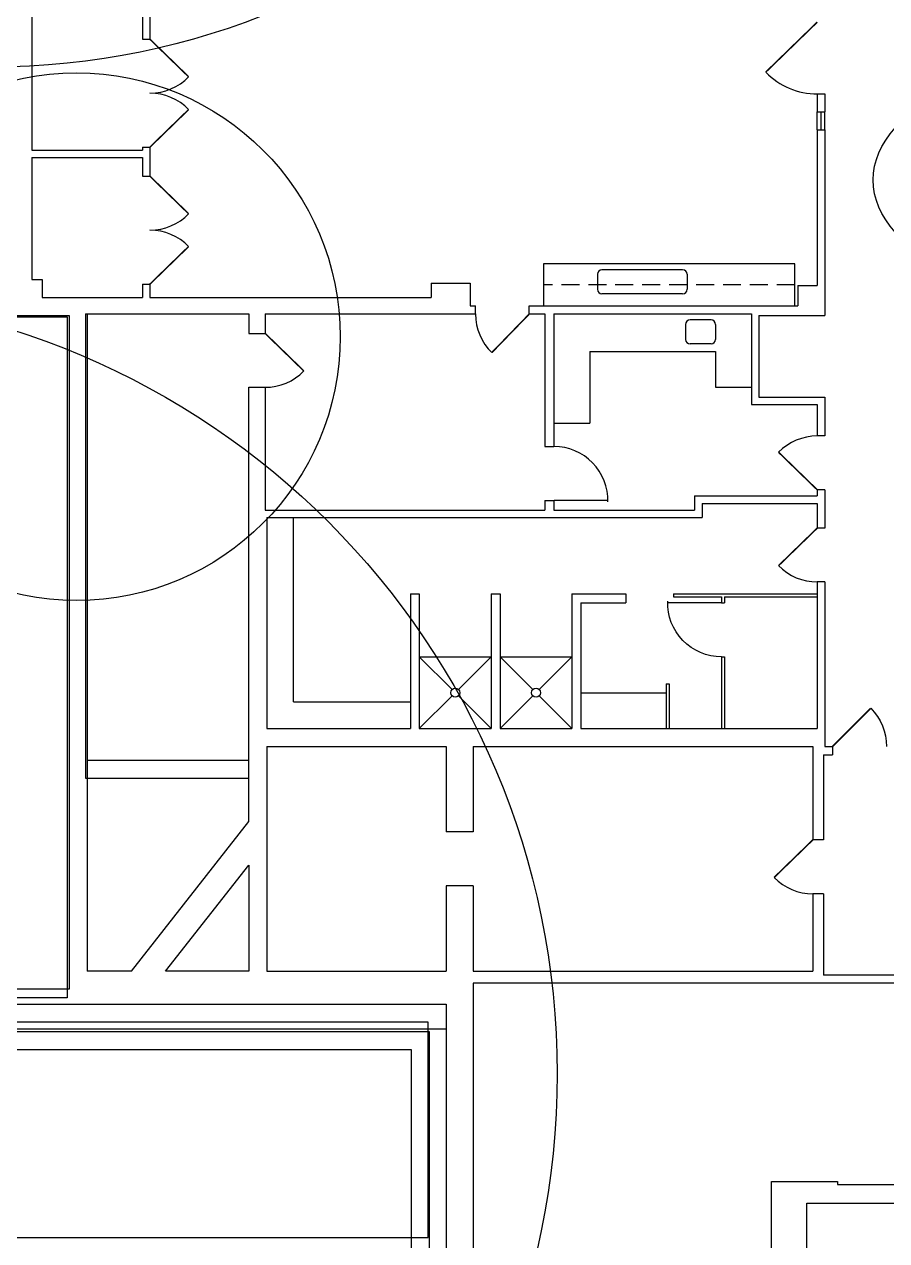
# Model space of a CAD drawing. Extents: x 768 to 5193, y 49 to 3217.
# Drawn here: x 1454 to 2030, y 803 to 1616 of the extents above; entities that cross this region are included whole.
import ezdxf

# ---------------------------------------------------------------- set-up
doc = ezdxf.new("R2010")
doc.units = 0
doc.header["$LTSCALE"] = 96
doc.header["$MEASUREMENT"] = 0
doc.linetypes.add('DASHED4', pattern=[0.1875, 0.125, -0.0625])
doc.linetypes.add('HIDDEN2', pattern=[0.1875, 0.125, -0.0625])
doc.layers.get('0').update_dxf_attribs({"linetype": 'CONTINUOUS'})
for name, color, linetype in [('A-CASE-EXST', 30, 'CONTINUOUS'), ('A-CASE-OVHD', 1, 'HIDDEN2'), ('A-CASE-OVHD-EXST', 34, 'DASHED4'), ('A-DOOR', 2, 'CONTINUOUS'), ('A-DOOR-EXST', 8, 'CONTINUOUS'), ('A-FLOR-CASE', 3, 'CONTINUOUS'), ('A-GLAZ', 2, 'CONTINUOUS'), ('A-GLAZ-EXST', 30, 'CONTINUOUS'), ('A-GLAZ-SILL-EXST', 34, 'CONTINUOUS'), ('A-ROOF', 1, 'CONTINUOUS'), ('A-WALL-EXST', 7, 'CONTINUOUS'), ('A-WALL-FULL', 6, 'CONTINUOUS'), ('A-WALL-SILL', 1, 'CONTINUOUS'), ('P-FIXT', 3, 'CONTINUOUS'), ('P-FIXT-EXST', 34, 'CONTINUOUS'), ('RED MARKUP', 1, 'CONTINUOUS')]:
    doc.layers.add(name, color=color, linetype=linetype)

# ---------------------------------------------------------------- blocks, each defined once
blk = doc.blocks.new('90S1')
blk.add_line((-0.5, 0), (-0.5, 1))
blk.add_arc((-0.5, 0), 1, 0, 91.707)
blk = doc.blocks.new('DOOR')
at = {"const_width": 0.0278}
blk.add_lwpolyline([(0, 0), (-0.707, 0.707)], dxfattribs=at)
blk.add_arc((0, 0), 1, 135, 180)
blk = doc.blocks.new('All')
at = {"layer": 'A-CASE-EXST'}
for p, q in [((740.75, 629.06), (824.75, 629.06)), ((740.75, 629.06), (740.75, 581.06)), ((824.75, 629.06), (824.75, 605.06)), ((824.75, 605.06), (848.75, 605.06)), ((716.75, 581.06), (740.75, 581.06)), ((542.75, 395.06), (542.75, 518.06)), ((734.75, 401.06), (791.75, 401.06)), ((542.75, 395.06), (620.75, 395.06))]:
    blk.add_line(p, q, dxfattribs=at)
blk.add_lwpolyline([(877.75, 687.56), (709.75, 687.56), (709.75, 659.56), (877.75, 659.56)], close=True, dxfattribs=at)
at = {"layer": 'A-CASE-OVHD-EXST'}
blk.add_line((877.75, 673.56), (709.75, 673.56), dxfattribs=at)
at = {"layer": 'A-DOOR-EXST', "const_width": 1}
for points in [[(892.75, 849.06), (858.31, 815.63)], [(446.75, 837.56), (472.58, 812.49)], [(446.75, 765.56), (472.58, 790.64)], [(446.75, 746.06), (472.58, 720.99)], [(446.75, 674.06), (472.58, 699.14)], [(700.25, 654.06), (675.18, 628.23)], [(523.75, 641.06), (549.58, 615.99)], [(892.75, 536.56), (866.92, 561.64)], [(716.75, 529.56), (752.75, 529.56)], [(892.75, 511.06), (866.92, 485.99)], [(889.75, 302.72), (863.92, 277.65)]]:
    blk.add_lwpolyline(points, dxfattribs=at)
at = {"layer": 'A-DOOR-EXST'}
for points in [[(523.75, 605.06, 0.202787), (549.58, 615.99)], [(892.75, 572.56, 0.202787), (866.92, 561.64)], [(752.73, 528.49, 0.422967), (716.75, 565.56)], [(866.92, 485.99, 0.202787), (892.75, 475.06)], [(863.92, 277.65, 0.202787), (889.75, 266.72)]]:
    blk.add_lwpolyline(points, format="xyb", dxfattribs=at)
for centre, radius, start, end in [((892.75, 849.06), 48, 224.14651, 270), ((446.75, 837.56), 36, 270, 315.85349), ((446.75, 765.56), 36, 44.14651, 90), ((446.75, 746.06), 36, 270, 315.85349), ((446.75, 674.06), 36, 44.14651, 90), ((700.25, 654.06), 36, 180, 225.85349)]:
    blk.add_arc(centre, radius, start, end, dxfattribs=at)
at = {"layer": 'A-GLAZ-EXST'}
blk.add_line((895.25, 777.06), (895.25, 789.06), dxfattribs=at)
at = {"layer": 'A-GLAZ-SILL-EXST'}
for p, q in [((892.75, 777.06), (892.75, 789.06)), ((897.75, 777.06), (897.75, 789.06))]:
    blk.add_line(p, q, dxfattribs=at)
at = {"layer": 'A-WALL-EXST'}
for p, q in [((367.75, 943.06), (367.75, 763.56)), ((441.75, 943.06), (441.75, 837.56)), ((446.75, 865.06), (446.75, 837.56)), ((441.75, 837.56), (446.75, 837.56)), ((892.75, 801.06), (897.75, 801.06)), ((892.75, 801.06), (892.75, 789.06)), ((897.75, 801.06), (897.75, 789.06)), ((892.75, 789.06), (897.75, 789.06)), ((892.75, 777.06), (897.75, 777.06)), ((892.75, 777.06), (892.75, 673.06)), ((897.75, 777.06), (897.75, 653.06)), ((441.75, 765.56), (441.75, 763.56)), ((441.75, 765.56), (446.75, 765.56)), ((446.75, 765.56), (446.75, 746.06)), ((367.75, 763.56), (441.75, 763.56)), ((367.75, 758.56), (441.75, 758.56)), ((367.75, 758.56), (367.75, 677.06)), ((441.75, 758.56), (441.75, 746.06)), ((441.75, 746.06), (446.75, 746.06)), ((367.75, 677.06), (374.75, 677.06)), ((374.75, 677.06), (374.75, 665.06)), ((634.75, 674.56), (660.75, 674.56)), ((634.75, 674.56), (634.75, 665.06)), ((660.75, 674.56), (660.75, 659.56)), ((441.75, 674.06), (441.75, 665.06)), ((441.75, 674.06), (446.75, 674.06)), ((446.75, 674.06), (446.75, 665.06)), ((879.75, 673.06), (879.75, 659.56)), ((879.75, 673.06), (892.75, 673.06)), ((374.75, 665.06), (441.75, 665.06)), ((446.75, 665.06), (634.75, 665.06)), ((660.75, 659.56), (664.25, 659.56)), ((664.25, 654.06), (664.25, 659.56)), ((700.25, 659.56), (879.75, 659.56)), ((700.25, 654.06), (700.25, 659.56)), ((355.5, 652.25), (391.5, 652.25)), ((391.5, 652.25), (391.5, 197.25)), ((403.75, 654.06), (403.75, 344.06)), ((403.75, 654.06), (512.75, 654.06)), ((512.75, 654.06), (512.75, 641.06)), ((523.75, 654.06), (523.75, 641.06)), ((523.75, 654.06), (664.25, 654.06)), ((700.25, 654.06), (710.75, 654.06)), ((710.75, 654.06), (710.75, 565.56)), ((716.75, 654.06), (716.75, 565.56)), ((716.75, 654.06), (848.75, 654.06)), ((848.75, 654.06), (848.75, 593.56)), ((853.75, 653.06), (853.75, 598.56)), ((853.75, 653.06), (897.75, 653.06)), ((512.75, 641.06), (523.75, 641.06)), ((512.75, 314.92), (512.75, 605.06)), ((512.75, 605.06), (523.75, 605.06)), ((523.75, 605.06), (523.75, 523.06)), ((848.75, 593.56), (892.75, 593.56)), ((853.75, 598.56), (897.75, 598.56)), ((892.75, 593.56), (892.75, 572.56)), ((897.75, 598.56), (897.75, 572.56)), ((897.75, 572.56), (892.75, 572.56)), ((710.75, 565.56), (716.75, 565.56)), ((897.75, 536.56), (892.75, 536.56)), ((892.75, 536.56), (892.75, 532.56)), ((897.75, 536.56), (897.75, 511.06)), ((710.75, 529.56), (716.75, 529.56)), ((710.75, 529.56), (710.75, 523.06)), ((716.75, 529.56), (716.75, 523.06)), ((810.75, 532.56), (892.75, 532.56)), ((810.75, 532.56), (810.75, 523.06)), ((523.75, 523.06), (710.75, 523.06)), ((716.75, 523.06), (810.75, 523.06)), ((815.75, 527.56), (892.75, 527.56)), ((815.75, 527.56), (815.75, 518.06)), ((892.75, 527.56), (892.75, 511.06)), ((524.75, 518.06), (815.75, 518.06)), ((524.75, 518.06), (524.75, 377.06)), ((897.75, 511.06), (892.75, 511.06)), ((897.75, 475.06), (892.75, 475.06)), ((892.75, 475.06), (892.75, 377.06)), ((897.75, 475.06), (897.75, 365.22)), ((620.75, 467.06), (620.75, 377.06)), ((620.75, 467.06), (626.75, 467.06)), ((626.75, 467.06), (626.75, 377.06)), ((674.75, 467.06), (674.75, 377.06)), ((674.75, 467.06), (680.75, 467.06)), ((680.75, 467.06), (680.75, 377.06)), ((728.75, 467.06), (728.75, 377.06)), ((728.75, 467.06), (764.75, 467.06)), ((764.75, 467.06), (764.75, 461.06)), ((734.75, 461.06), (734.75, 377.06)), ((734.75, 461.06), (764.75, 461.06)), ((524.75, 377.06), (620.75, 377.06)), ((626.75, 377.06), (674.75, 377.06)), ((680.75, 377.06), (728.75, 377.06)), ((734.75, 377.06), (892.75, 377.06)), ((404.75, 365.06), (404.75, 215.06)), ((524.75, 365.06), (524.75, 215.06)), ((524.75, 365.06), (644.75, 365.06)), ((644.75, 365.06), (644.75, 308.06)), ((662.75, 365.06), (662.75, 308.06)), ((662.75, 365.06), (889.75, 365.06)), ((889.75, 365.06), (889.75, 302.72)), ((896.87, 359.6), (903, 359.6)), ((896.87, 359.6), (896.87, 302.72)), ((897.75, 365.22), (903, 365.22)), ((903, 365.22), (903, 359.6)), ((403.75, 344.06), (512.75, 344.06)), ((434.29, 215.06), (512.75, 314.92)), ((662.75, 308.06), (644.75, 308.06)), ((896.87, 302.72), (889.75, 302.72)), ((457.18, 215.06), (512.75, 285.79)), ((512.75, 285.79), (512.75, 215.06)), ((662.75, 272.06), (644.75, 272.06)), ((644.75, 272.06), (644.75, 215.06)), ((662.75, 272.06), (662.75, 215.06)), ((896.87, 266.72), (889.75, 266.72)), ((889.75, 266.72), (889.75, 215.06)), ((896.87, 266.72), (896.87, 212.35)), ((434.29, 215.06), (404.75, 215.06)), ((512.75, 215.06), (457.18, 215.06)), ((524.75, 215.06), (644.75, 215.06)), ((662.75, 215.06), (889.75, 215.06)), ((969.37, 212.35), (896.87, 212.35)), ((961.75, 207.06), (662.75, 207.06)), ((662.75, 207.06), (662.75, 23.81)), ((391.5, 197.25), (333.5, 197.25)), ((333.5, 176.5), (644.75, 176.5)), ((644.75, 176.5), (644.75, 13.81)), ((862.25, 74.56), (906.25, 74.56)), ((862.25, 26.56), (862.25, 74.56)), ((906.25, 74.56), (906.25, 72.56)), ((906.25, 72.56), (978.25, 72.56)), ((885.75, 60.06), (1075.75, 60.06)), ((885.75, 2.56), (885.75, 60.06))]:
    blk.add_line(p, q, dxfattribs=at)
blk.add_lwpolyline([(331.5, 186.63), (262.37, 186.63), (262.37, 387.88), (0, 387.88), (0, 0), (633.5, 0), (633.5, 174.5), (331.5, 174.5), (331.5, 186.63)], dxfattribs=at)
blk.add_lwpolyline([(319.5, 174.63), (250.37, 174.63), (250.37, 375.88), (12, 375.88), (12, 12), (621.5, 12), (621.5, 162.5), (319.5, 162.5)], close=True, dxfattribs=at)
at = {"layer": 'P-FIXT-EXST'}
for p, q in [((802.75, 683.56), (748.75, 683.56)), ((745.75, 680.56), (745.75, 670.56)), ((805.75, 680.56), (805.75, 670.56)), ((802.75, 667.56), (748.75, 667.56)), ((821.75, 650.06), (807.75, 650.06)), ((804.75, 647.06), (804.75, 637.06)), ((824.75, 647.06), (824.75, 637.06)), ((821.75, 634.06), (807.75, 634.06)), ((796.75, 467.06), (892.75, 467.06)), ((796.75, 467.06), (796.75, 465.06)), ((796.75, 465.06), (828.75, 465.06)), ((828.75, 465.06), (828.75, 461.06)), ((830.75, 465.06), (830.75, 461.06)), ((830.75, 465.06), (892.75, 465.06)), ((828.75, 461.06), (830.75, 461.06)), ((626.75, 425.06), (674.75, 425.06)), ((626.75, 425.06), (648.63, 403.18)), ((674.75, 425.06), (652.87, 403.18)), ((680.75, 425.06), (728.75, 425.06)), ((680.75, 425.06), (702.63, 403.18)), ((728.75, 425.06), (706.87, 403.18)), ((828.75, 425.06), (828.75, 377.06)), ((828.75, 425.06), (830.75, 425.06)), ((830.75, 425.06), (830.75, 377.06)), ((791.75, 407.06), (791.75, 377.06)), ((791.75, 407.06), (793.75, 407.06)), ((793.75, 407.06), (793.75, 377.06)), ((648.63, 398.94), (626.75, 377.06)), ((652.87, 398.94), (674.75, 377.06)), ((702.63, 398.94), (680.75, 377.06)), ((706.87, 398.94), (728.75, 377.06))]:
    blk.add_line(p, q, dxfattribs=at)
for centre in [(650.75, 401.06), (704.75, 401.06)]:
    blk.add_circle(centre, 3, dxfattribs=at)
for centre, start, end in [((748.75, 680.56), 90, 180), ((802.75, 680.56), 0, 90), ((748.75, 670.56), 180, 270), ((802.75, 670.56), 270, 0), ((807.75, 647.06), 90, 180), ((821.75, 647.06), 0, 90), ((807.75, 637.06), 180, 270), ((821.75, 637.06), 270, 0)]:
    blk.add_arc(centre, 3, start, end, dxfattribs=at)
at = {"layer": 'A-DOOR-EXST', "xscale": -36, "yscale": 36, "zscale": 36, "rotation": 90}
blk.add_blockref('90S1', (828.75, 443.06), dxfattribs=at)
at = {"layer": 'A-DOOR-EXST', "xscale": -36, "yscale": 36}
blk.add_blockref('DOOR', (903, 365.22), dxfattribs=at)

msp = doc.modelspace()

# ---------------------------------------------------------------- linework, layer by layer
at = {"layer": 'A-CASE-OVHD'}
msp.add_line((1969, 1441.81), (1801, 1441.81), dxfattribs=at)
at = {"layer": 'A-DOOR', "const_width": 1}
for points in [[(1984, 1617.31), (1949.56, 1583.88)], [(1538, 1605.81), (1563.83, 1580.74)], [(1538, 1533.81), (1563.83, 1558.89)], [(1538, 1514.31), (1563.83, 1489.24)], [(1538, 1442.31), (1563.83, 1467.39)], [(1791.5, 1422.31), (1766.43, 1396.48)], [(1615, 1409.31), (1640.83, 1384.24)], [(1984, 1304.81), (1958.17, 1329.89)], [(1808, 1297.81), (1844, 1297.81)], [(1984, 1279.31), (1958.17, 1254.24)], [(1981, 1070.97), (1955.17, 1045.9)]]:
    msp.add_lwpolyline(points, dxfattribs=at)
at = {"layer": 'A-DOOR'}
for points in [[(1615, 1373.31, 0.202787), (1640.83, 1384.24)], [(1984, 1340.81, 0.202787), (1958.17, 1329.89)], [(1843.98, 1296.74, 0.422967), (1808, 1333.81)], [(1958.17, 1254.24, 0.202787), (1984, 1243.31)], [(1955.17, 1045.9, 0.202787), (1981, 1034.97)]]:
    msp.add_lwpolyline(points, format="xyb", dxfattribs=at)
for centre, radius, start, end in [((1538, 1605.81), 36, 270, 315.85349), ((1984, 1617.31), 48, 224.14651, 270), ((1538, 1533.81), 36, 44.14651, 90), ((1538, 1514.31), 36, 270, 315.85349), ((1538, 1442.31), 36, 44.14651, 90), ((1791.5, 1422.31), 36, 180, 225.85349)]:
    msp.add_arc(centre, radius, start, end, dxfattribs=at)
at = {"layer": 'A-FLOR-CASE'}
for p, q in [((1832, 1397.31), (1916, 1397.31)), ((1832, 1397.31), (1832, 1349.31)), ((1916, 1397.31), (1916, 1373.31)), ((1916, 1373.31), (1940, 1373.31)), ((1808, 1349.31), (1832, 1349.31)), ((1634, 1163.31), (1634, 1286.31)), ((1634, 1163.31), (1712, 1163.31)), ((1826, 1169.31), (1883, 1169.31))]:
    msp.add_line(p, q, dxfattribs=at)
msp.add_lwpolyline([(1969, 1455.81), (1801, 1455.81), (1801, 1427.81), (1969, 1427.81)], close=True, dxfattribs=at)
at = {"layer": 'A-GLAZ'}
msp.add_line((1986.5, 1545.31), (1986.5, 1557.31), dxfattribs=at)
at = {"layer": 'A-ROOF'}
msp.add_lwpolyline([(1724, 805.31), (1724, 949.31), (1317, 949.31), (1317, 1153.31), (1053, 1153.31), (1053, 805.31)], close=True, dxfattribs=at)
at = {"layer": 'A-WALL-FULL'}
for p, q in [((1459, 1711.31), (1459, 1531.81)), ((1533, 1711.31), (1533, 1605.81)), ((1538, 1633.31), (1538, 1605.81)), ((1533, 1605.81), (1538, 1605.81)), ((1984, 1569.31), (1989, 1569.31)), ((1984, 1569.31), (1984, 1557.31)), ((1989, 1569.31), (1989, 1557.31)), ((1984, 1557.31), (1989, 1557.31)), ((1984, 1545.31), (1989, 1545.31)), ((1984, 1545.31), (1984, 1441.31)), ((1989, 1545.31), (1989, 1421.31)), ((1459, 1531.81), (1533, 1531.81)), ((1533, 1533.81), (1533, 1531.81)), ((1533, 1533.81), (1538, 1533.81)), ((1538, 1533.81), (1538, 1514.31)), ((1459, 1526.81), (1533, 1526.81)), ((1459, 1526.81), (1459, 1445.31)), ((1533, 1526.81), (1533, 1514.31)), ((1533, 1514.31), (1538, 1514.31)), ((1459, 1445.31), (1466, 1445.31)), ((1466, 1445.31), (1466, 1433.31)), ((1533, 1442.31), (1533, 1433.31)), ((1533, 1442.31), (1538, 1442.31)), ((1538, 1442.31), (1538, 1433.31)), ((1726, 1442.81), (1752, 1442.81)), ((1726, 1442.81), (1726, 1433.31)), ((1752, 1442.81), (1752, 1427.81)), ((1971, 1441.31), (1971, 1427.81)), ((1971, 1441.31), (1984, 1441.31)), ((1466, 1433.31), (1533, 1433.31)), ((1538, 1433.31), (1726, 1433.31)), ((1496, 1422.31), (1496, 1124.31)), ((1496, 1422.31), (1604, 1422.31)), ((1604, 1422.31), (1604, 1409.31)), ((1615, 1422.31), (1615, 1409.31)), ((1615, 1422.31), (1755.5, 1422.31)), ((1752, 1427.81), (1755.5, 1427.81)), ((1755.5, 1422.31), (1755.5, 1427.81)), ((1791.5, 1427.81), (1971, 1427.81)), ((1791.5, 1422.31), (1791.5, 1427.81)), ((1791.5, 1422.31), (1802, 1422.31)), ((1802, 1422.31), (1802, 1333.81)), ((1808, 1422.31), (1808, 1333.81)), ((1808, 1422.31), (1940, 1422.31)), ((1940, 1422.31), (1940, 1361.81)), ((1448, 1421.31), (1484, 1421.31)), ((1484, 1421.31), (1484, 971.31)), ((1945, 1421.31), (1945, 1366.81)), ((1945, 1421.31), (1989, 1421.31)), ((1604, 1409.31), (1615, 1409.31)), ((1604, 1373.31), (1615, 1373.31)), ((1604, 1124.31), (1604, 1373.31)), ((1615, 1373.31), (1615, 1291.31)), ((1945, 1366.81), (1989, 1366.81)), ((1989, 1366.81), (1989, 1340.81)), ((1940, 1361.81), (1984, 1361.81)), ((1984, 1361.81), (1984, 1340.81)), ((1989, 1340.81), (1984, 1340.81)), ((1802, 1333.81), (1808, 1333.81)), ((1902, 1300.81), (1984, 1300.81)), ((1902, 1300.81), (1902, 1291.31)), ((1989, 1304.81), (1984, 1304.81)), ((1984, 1304.81), (1984, 1300.81)), ((1989, 1304.81), (1989, 1279.31)), ((1802, 1297.81), (1808, 1297.81)), ((1802, 1297.81), (1802, 1291.31)), ((1808, 1297.81), (1808, 1291.31)), ((1907, 1295.81), (1984, 1295.81)), ((1907, 1295.81), (1907, 1286.31)), ((1984, 1295.81), (1984, 1279.31)), ((1615, 1291.31), (1802, 1291.31)), ((1616, 1286.31), (1907, 1286.31)), ((1616, 1286.31), (1616, 1145.31)), ((1808, 1291.31), (1902, 1291.31)), ((1989, 1279.31), (1984, 1279.31)), ((1989, 1243.31), (1984, 1243.31)), ((1984, 1243.31), (1984, 1145.31)), ((1989, 1243.31), (1989, 1133.47)), ((1712, 1235.31), (1712, 1145.31)), ((1712, 1235.31), (1718, 1235.31)), ((1718, 1235.31), (1718, 1145.31)), ((1766, 1235.31), (1766, 1145.31)), ((1766, 1235.31), (1772, 1235.31)), ((1772, 1235.31), (1772, 1145.31)), ((1820, 1235.31), (1820, 1145.31)), ((1820, 1235.31), (1856, 1235.31)), ((1856, 1235.31), (1856, 1229.31)), ((1826, 1229.31), (1826, 1145.31)), ((1826, 1229.31), (1856, 1229.31)), ((1616, 1145.31), (1712, 1145.31)), ((1718, 1145.31), (1766, 1145.31)), ((1772, 1145.31), (1820, 1145.31)), ((1826, 1145.31), (1984, 1145.31)), ((1616, 1133.31), (1616, 983.31)), ((1616, 1133.31), (1736, 1133.31)), ((1736, 1133.31), (1736, 1076.31)), ((1754, 1133.31), (1754, 1076.31)), ((1754, 1133.31), (1981, 1133.31)), ((1981, 1133.31), (1981, 1070.97)), ((1989, 1133.47), (1994.25, 1133.47)), ((1994.25, 1133.47), (1994.25, 1127.85)), ((1496, 1124.31), (1604, 1124.31)), ((1988.12, 1127.85), (1994.25, 1127.85)), ((1988.12, 1127.85), (1988.12, 1070.97)), ((1496, 1112.31), (1604, 1112.31)), ((1496, 1112.31), (1496, 983.31)), ((1604, 1083.17), (1604, 1112.31)), ((1525.54, 983.31), (1604, 1083.17)), ((1754, 1076.31), (1736, 1076.31)), ((1988.12, 1070.97), (1981, 1070.97)), ((1548.43, 983.31), (1604, 1054.04)), ((1604, 1054.04), (1604, 983.31)), ((1754, 1040.31), (1736, 1040.31)), ((1736, 1040.31), (1736, 983.31)), ((1754, 1040.31), (1754, 983.31)), ((1988.12, 1034.97), (1981, 1034.97)), ((1981, 1034.97), (1981, 983.31)), ((1988.12, 1034.97), (1988.12, 980.6)), ((1525.54, 983.31), (1496, 983.31)), ((1604, 983.31), (1548.43, 983.31)), ((1616, 983.31), (1736, 983.31)), ((1754, 983.31), (1981, 983.31)), ((2053, 975.31), (1754, 975.31)), ((1754, 975.31), (1754, 792.06)), ((2060.62, 980.6), (1988.12, 980.6)), ((1484, 971.31), (1427, 971.31)), ((1427, 961.31), (1736, 961.31)), ((1736, 961.31), (1736, 782.06)), ((1953.5, 842.81), (1997.5, 842.81)), ((1953.5, 794.81), (1953.5, 842.81)), ((1997.5, 842.81), (1997.5, 840.81)), ((1997.5, 840.81), (2069.5, 840.81)), ((1977, 828.31), (2167, 828.31)), ((1977, 770.81), (1977, 828.31))]:
    msp.add_line(p, q, dxfattribs=at)
at = {"layer": 'A-WALL-SILL'}
for p, q in [((1984, 1545.31), (1984, 1557.31)), ((1989, 1545.31), (1989, 1557.31))]:
    msp.add_line(p, q, dxfattribs=at)
at = {"layer": 'P-FIXT'}
for p, q in [((1837, 1448.81), (1837, 1438.81)), ((1894, 1451.81), (1840, 1451.81)), ((1897, 1448.81), (1897, 1438.81)), ((1894, 1435.81), (1840, 1435.81)), ((1896, 1415.31), (1896, 1405.31)), ((1913, 1418.31), (1899, 1418.31)), ((1916, 1415.31), (1916, 1405.31)), ((1913, 1402.31), (1899, 1402.31)), ((1888, 1235.31), (1984, 1235.31)), ((1888, 1235.31), (1888, 1233.31)), ((1888, 1233.31), (1920, 1233.31)), ((1920, 1233.31), (1920, 1229.31)), ((1920, 1229.31), (1922, 1229.31)), ((1922, 1233.31), (1922, 1229.31)), ((1922, 1233.31), (1984, 1233.31)), ((1718, 1193.31), (1766, 1193.31)), ((1718, 1193.31), (1739.88, 1171.43)), ((1766, 1193.31), (1744.12, 1171.43)), ((1772, 1193.31), (1820, 1193.31)), ((1772, 1193.31), (1793.88, 1171.43)), ((1820, 1193.31), (1798.12, 1171.43)), ((1920, 1193.31), (1920, 1145.31)), ((1920, 1193.31), (1922, 1193.31)), ((1922, 1193.31), (1922, 1145.31)), ((1883, 1175.31), (1883, 1145.31)), ((1883, 1175.31), (1885, 1175.31)), ((1885, 1175.31), (1885, 1145.31)), ((1739.88, 1167.19), (1718, 1145.31)), ((1744.12, 1167.19), (1766, 1145.31)), ((1793.88, 1167.19), (1772, 1145.31)), ((1798.12, 1167.19), (1820, 1145.31))]:
    msp.add_line(p, q, dxfattribs=at)
for centre in [(1742, 1169.31), (1796, 1169.31)]:
    msp.add_circle(centre, 3, dxfattribs=at)
for centre, start, end in [((1840, 1448.81), 90, 180), ((1894, 1448.81), 0, 90), ((1840, 1438.81), 180, 270), ((1894, 1438.81), 270, 0), ((1899, 1415.31), 90, 180), ((1913, 1415.31), 0, 90), ((1899, 1405.31), 180, 270), ((1913, 1405.31), 270, 0)]:
    msp.add_arc(centre, 3, start, end, dxfattribs=at)
at = {"layer": 'RED MARKUP'}
for centre, radius in [((1432.22, 2079.98), 492.74), ((1488.88, 1407.14), 176.26), ((1289.16, 914.79), 520.94)]:
    msp.add_circle(centre, radius, dxfattribs=at)
msp.add_ellipse((2207.82, 1511.82), major_axis=(-186.47, 0), ratio=0.480769, dxfattribs=at)

# ---------------------------------------------------------------- block references
msp.add_blockref('All', (1091.25, 768.25))
at = {"layer": 'A-DOOR', "xscale": -36, "yscale": 36, "zscale": 36, "rotation": 90}
msp.add_blockref('90S1', (1920, 1211.31), dxfattribs=at)
at = {"layer": 'A-DOOR', "xscale": -36, "yscale": 36}
msp.add_blockref('DOOR', (1994.25, 1133.47), dxfattribs=at)

doc.saveas('drawing.dxf')
